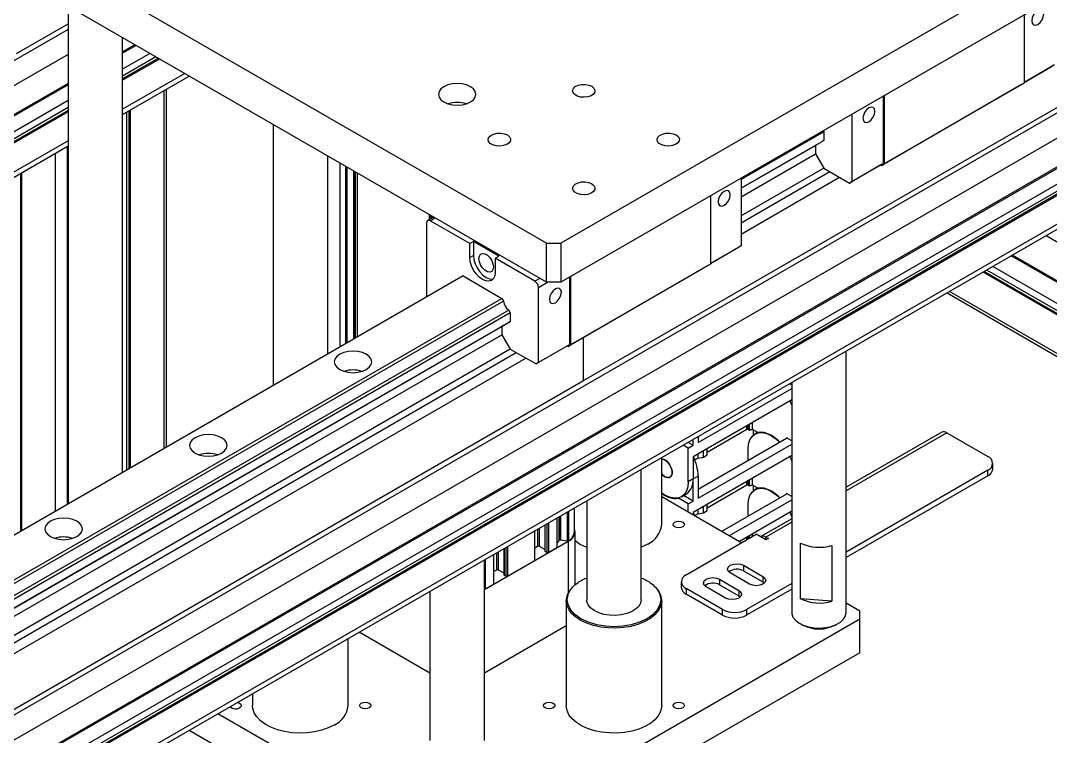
# Model space of a CAD drawing. Header units: millimetres. Extents: x 0 to 597, y 0 to 420.
# Drawn here: x 154.76 to 174.88, y 146.9 to 160.9 of the extents above; entities that cross this region are included whole.
import ezdxf

# ---------------------------------------------------------------- set-up
doc = ezdxf.new("R2010")
doc.units = ezdxf.units.MM

msp = doc.modelspace()

# ---------------------------------------------------------------- linework, layer by layer
at = {"color": 7, "linetype": 'Continuous', "lineweight": 25}
for p, q in [((132.851, 134.755), (196.962, 171.765)), ((165.755, 153.859), (196.868, 171.82)), ((133.063, 134.388), (197.174, 171.398)), ((133.039, 133.781), (197.15, 170.791)), ((133.063, 133.821), (197.174, 170.832)), ((132.922, 133.402), (197.033, 170.413)), ((133.039, 133.334), (197.15, 170.345)), ((133.039, 133.28), (197.15, 170.29)), ((133.063, 133.266), (197.174, 170.277)), ((133.063, 132.7), (197.174, 169.711)), ((133.001, 132.563), (197.112, 169.573)), ((165.032, 156.545), (149.476, 165.525)), ((165.032, 155.782), (149.476, 164.763)), ((175.403, 162.368), (165.315, 156.545)), ((175.403, 161.606), (165.315, 155.782)), ((155.683, 161.179), (155.683, 151.45)), ((154.677, 160.254), (155.683, 160.835)), ((174.366, 161.007), (174.366, 159.674)), ((156.75, 152.065), (156.75, 160.564)), ((156.99, 160.425), (156.75, 160.286)), ((157.014, 160.411), (156.75, 160.259)), ((157.283, 160.256), (156.75, 159.949)), ((157.401, 160.188), (156.75, 159.812)), ((157.448, 160.161), (156.75, 159.758)), ((157.471, 160.147), (156.75, 159.731)), ((174.964, 160.036), (174.366, 159.69)), ((174.366, 159.69), (174.917, 160.008)), ((156.75, 159.063), (158.049, 159.813)), ((155.683, 159.67), (125.375, 142.174)), ((155.683, 159.643), (125.399, 142.16)), ((174.319, 159.646), (171.584, 158.068)), ((174.366, 159.674), (171.632, 158.095)), ((174.366, 159.674), (174.319, 159.646)), ((157.606, 152.56), (157.606, 159.558)), ((171.617, 158.103), (171.617, 159.421)), ((171.632, 159.429), (171.632, 158.095)), ((155.683, 159.333), (125.576, 141.952)), ((155.683, 159.197), (125.584, 141.821)), ((155.683, 159.142), (125.584, 141.766)), ((155.683, 159.115), (125.584, 141.739)), ((156.832, 152.112), (156.832, 159.11)), ((156.879, 152.14), (156.879, 159.138)), ((156.902, 152.153), (156.902, 159.151)), ((171.005, 157.75), (171.005, 159.067)), ((159.69, 158.866), (159.69, 153.763)), ((170.453, 158.724), (168.836, 157.791)), ((170.442, 158.743), (170.453, 158.724)), ((170.453, 158.724), (170.453, 158.553)), ((125.584, 141.072), (155.683, 158.447)), ((168.836, 157.619), (170.453, 158.553)), ((168.836, 157.619), (170.423, 158.535)), ((170.321, 158.476), (168.836, 157.619)), ((168.836, 157.619), (170.29, 158.459)), ((170.321, 158.476), (170.29, 158.459)), ((170.29, 158.459), (170.29, 158.295)), ((170.453, 158.553), (170.423, 158.535)), ((160.757, 154.378), (160.757, 158.25)), ((168.836, 157.456), (170.29, 158.295)), ((170.29, 158.295), (170.453, 158.014)), ((160.996, 158.112), (160.996, 154.517)), ((170.453, 158.014), (168.836, 157.08)), ((170.453, 158.014), (170.958, 157.722)), ((171.57, 158.076), (170.958, 157.722)), ((171.617, 158.103), (171.005, 157.75)), ((171.617, 158.103), (171.57, 158.076)), ((171.57, 158.076), (171.584, 158.068)), ((171.584, 158.068), (171.632, 158.095)), ((154.758, 150.915), (154.758, 157.913)), ((154.781, 150.929), (154.781, 157.927)), ((161.331, 157.919), (161.331, 154.71)), ((168.836, 156.944), (170.571, 157.946)), ((168.836, 156.726), (170.76, 157.837)), ((168.836, 157.815), (168.836, 156.498)), ((170.958, 157.722), (171.005, 157.75)), ((168.238, 157.47), (168.238, 156.136)), ((162.825, 157.057), (162.71, 156.99)), ((162.754, 157.097), (162.754, 157.016)), ((162.689, 156.944), (162.689, 155.494)), ((163.535, 156.538), (162.76, 156.985)), ((163.606, 156.578), (163.535, 156.538)), ((163.535, 156.265), (163.535, 156.538)), ((164.101, 156.293), (163.606, 156.578)), ((163.606, 156.578), (163.606, 156.306)), ((165.032, 156.545), (165.315, 156.545)), ((165.032, 155.782), (165.032, 156.545)), ((165.315, 156.545), (165.315, 155.782)), ((168.836, 156.498), (168.238, 156.152)), ((168.238, 156.152), (168.789, 156.471)), ((168.836, 156.498), (168.789, 156.471)), ((163.535, 156.265), (163.606, 156.306)), ((164.03, 156.252), (164.101, 156.293)), ((164.03, 156.252), (164.03, 155.98)), ((164.806, 155.804), (164.03, 156.252)), ((198.193, 142.4), (174.117, 156.299)), ((198.217, 142.414), (174.141, 156.312)), ((168.19, 156.109), (165.456, 154.53)), ((168.238, 156.136), (165.503, 154.558)), ((168.238, 156.136), (168.19, 156.109)), ((197.641, 142.082), (173.566, 155.98)), ((197.665, 142.095), (173.589, 155.994)), ((197.712, 142.122), (173.636, 156.021)), ((197.83, 142.19), (173.754, 156.089)), ((163.403, 155.906), (131.646, 137.573)), ((163.403, 155.906), (164.162, 155.468)), ((165.315, 155.782), (165.032, 155.782)), ((165.489, 154.566), (165.489, 155.883)), ((165.503, 155.891), (165.503, 154.558)), ((164.876, 154.212), (164.876, 155.682)), ((132.405, 137.135), (164.162, 155.468)), ((164.193, 155.415), (132.436, 137.082)), ((164.162, 155.468), (164.193, 155.415)), ((172.861, 155.574), (196.937, 141.675)), ((164.294, 155.239), (132.537, 136.906)), ((164.325, 155.186), (132.568, 136.853)), ((164.294, 155.239), (164.325, 155.186)), ((164.325, 155.186), (164.325, 155.015)), ((132.537, 136.664), (164.294, 154.997)), ((132.568, 136.682), (164.325, 155.015)), ((164.325, 155.015), (164.294, 154.997)), ((132.405, 136.588), (164.162, 154.921)), ((164.193, 154.939), (132.436, 136.606)), ((164.193, 154.939), (164.162, 154.921)), ((164.162, 154.921), (164.162, 154.758)), ((132.405, 136.425), (164.162, 154.758)), ((164.162, 154.758), (164.325, 154.476)), ((165.755, 153.859), (165.755, 154.703)), ((164.325, 154.476), (132.568, 136.143)), ((132.568, 136.007), (164.443, 154.408)), ((164.325, 154.476), (164.829, 154.185)), ((165.442, 154.538), (164.829, 154.185)), ((165.489, 154.566), (164.876, 154.212)), ((165.489, 154.566), (165.442, 154.538)), ((165.442, 154.538), (165.456, 154.53)), ((165.456, 154.53), (165.503, 154.558)), ((170.892, 149.331), (170.892, 154.437)), ((132.757, 135.898), (164.631, 154.299)), ((164.829, 154.185), (164.876, 154.212)), ((132.757, 134.809), (165.755, 153.859)), ((169.825, 153.772), (169.783, 153.797)), ((169.825, 153.821), (169.825, 149.331)), ((167.997, 152.651), (169.825, 153.706)), ((169.825, 153.483), (167.9, 152.372)), ((168.999, 152.883), (168.999, 153.006)), ((169.06, 152.902), (169.06, 153.041)), ((167.997, 152.766), (167.997, 152.651)), ((168.948, 152.902), (168.175, 152.455)), ((168.999, 152.883), (168.967, 152.902)), ((169.162, 152.843), (169.06, 152.902)), ((169.07, 152.897), (169.07, 152.788)), ((169.159, 152.845), (169.106, 152.814)), ((172.757, 152.851), (170.892, 151.774)), ((172.857, 152.841), (173.659, 152.379)), ((167.804, 152.539), (167.704, 152.597)), ((167.9, 152.595), (167.801, 152.652)), ((167.804, 152.539), (167.9, 152.595)), ((167.9, 152.595), (167.9, 152.71)), ((169.725, 152.731), (167.997, 151.733)), ((167.997, 151.562), (169.825, 152.617)), ((169.825, 152.683), (169.725, 152.742)), ((167.804, 151.883), (167.804, 152.539)), ((169.825, 152.394), (167.9, 151.283)), ((167.9, 152.372), (167.9, 151.939)), ((167.996, 152.346), (167.996, 152.427)), ((167.996, 152.346), (168.104, 152.366)), ((168.104, 152.366), (168.104, 152.489)), ((168.104, 152.366), (168.175, 152.406)), ((168.175, 152.406), (168.175, 152.53)), ((168.973, 152.297), (168.973, 152.52)), ((167.285, 151.045), (167.285, 152.355)), ((167.996, 152.346), (167.93, 152.308)), ((173.756, 152.134), (173.756, 152.243)), ((166.885, 149.576), (166.885, 152.124)), ((167.9, 151.939), (167.997, 151.995)), ((167.997, 151.995), (167.997, 151.562)), ((173.659, 152.106), (170.892, 150.509)), ((173.659, 151.998), (170.892, 150.401)), ((173.659, 151.998), (173.659, 152.106)), ((167.9, 151.939), (167.804, 151.883)), ((167.9, 151.506), (167.9, 151.939)), ((168.948, 151.813), (168.175, 151.366)), ((168.999, 151.794), (168.967, 151.813)), ((168.999, 151.794), (168.999, 151.917)), ((169.06, 151.813), (169.06, 151.952)), ((169.162, 151.755), (169.06, 151.813)), ((169.07, 151.808), (169.07, 151.699)), ((169.159, 151.756), (169.106, 151.726)), ((167.285, 151.595), (168.85, 150.691)), ((167.615, 151.559), (167.641, 151.574)), ((167.804, 151.45), (167.615, 151.559)), ((167.671, 151.589), (167.767, 151.644)), ((167.9, 151.506), (167.714, 151.614)), ((169.725, 151.642), (168.464, 150.914)), ((169.825, 151.595), (169.725, 151.653)), ((165.579, 150.909), (165.579, 151.37)), ((165.819, 151.508), (165.819, 149.576)), ((167.804, 151.45), (167.9, 151.506)), ((167.804, 151.295), (167.804, 151.45)), ((168.104, 151.277), (168.104, 151.4)), ((168.175, 151.318), (168.175, 151.441)), ((168.613, 150.829), (169.825, 151.529)), ((168.973, 151.208), (168.973, 151.431)), ((165.244, 150.603), (165.244, 151.176)), ((167.9, 151.283), (167.9, 151.24)), ((167.996, 151.257), (167.933, 151.221)), ((167.996, 151.257), (167.996, 151.338)), ((167.996, 151.257), (168.104, 151.277)), ((168.104, 151.277), (168.175, 151.318)), ((169.825, 151.306), (168.806, 150.717)), ((169.825, 151.159), (169.222, 150.81)), ((165.004, 151.038), (165.004, 150.526)), ((164.804, 150.349), (164.804, 150.922)), ((165.593, 149.873), (165.593, 150.909)), ((167.766, 150.065), (169.133, 150.855)), ((168.999, 150.777), (168.999, 150.828)), ((169.06, 150.812), (169.06, 150.864)), ((169.322, 150.746), (169.133, 150.855)), ((169.322, 150.8), (169.369, 150.773)), ((169.369, 150.773), (169.322, 150.746)), ((163.821, 149.775), (165.456, 150.719)), ((164.203, 150.575), (164.203, 150.063)), ((164.86, 150.619), (164.804, 150.587)), ((165.004, 150.558), (164.898, 150.619)), ((165.236, 150.592), (165.079, 150.501)), ((165.286, 150.735), (165.273, 150.728)), ((165.436, 150.72), (165.312, 150.739)), ((169.995, 149.595), (169.995, 150.684)), ((170.612, 150.638), (170.612, 149.55)), ((163.821, 146.827), (163.821, 150.355)), ((164.003, 149.886), (164.003, 150.46)), ((165.041, 150.501), (165.008, 150.52)), ((164.059, 150.157), (164.003, 150.125)), ((164.203, 150.095), (164.096, 150.157)), ((164.796, 150.338), (164.278, 150.038)), ((168.886, 150.249), (169.263, 150.031)), ((168.886, 150.249), (168.886, 150.14)), ((164.24, 150.038), (164.207, 150.058)), ((168.414, 149.977), (168.791, 149.759)), ((168.414, 149.977), (168.414, 149.868)), ((169.004, 149.882), (168.626, 150.099)), ((168.886, 150.14), (169.263, 149.923)), ((169.263, 150.031), (169.263, 149.923)), ((163.995, 149.875), (163.838, 149.784)), ((167.668, 149.929), (167.668, 149.82)), ((168.473, 149.385), (167.766, 149.793)), ((167.766, 149.793), (167.766, 149.684)), ((168.532, 149.61), (168.155, 149.827)), ((168.414, 149.868), (168.791, 149.65)), ((168.791, 149.759), (168.791, 149.65)), ((169.825, 149.894), (168.945, 149.385)), ((169.825, 149.785), (168.945, 149.276)), ((169.263, 149.923), (169.29, 149.902)), ((162.754, 149.739), (162.754, 146.827)), ((165.419, 149.56), (165.419, 147.507)), ((167.285, 147.507), (167.285, 149.56)), ((168.473, 149.276), (167.766, 149.684)), ((168.791, 149.65), (168.819, 149.63)), ((170.612, 149.55), (169.995, 149.595)), ((168.473, 149.276), (168.473, 149.385)), ((168.945, 149.385), (168.945, 149.276)), ((170.892, 149.513), (171.16, 149.358)), ((171.16, 149.195), (171.16, 149.358)), ((171.16, 149.195), (163.429, 144.732)), ((171.16, 148.541), (171.16, 149.195)), ((162.754, 148.142), (161.371, 148.94)), ((165.419, 149.064), (163.821, 148.142)), ((169.982, 149.113), (170.029, 149.086)), ((170.689, 149.086), (170.736, 149.113)), ((161.157, 147.507), (161.157, 148.817)), ((171.16, 148.541), (163.429, 144.078)), ((159.29, 147.739), (159.29, 147.507)), ((163.146, 144.732), (158.613, 147.348)), ((163.146, 144.078), (158.047, 147.022))]:
    msp.add_line(p, q, dxfattribs=at)
at = {"color": 8, "linetype": 'Continuous', "lineweight": 25}
for p, q in [((155.683, 160.726), (124.68, 142.828)), ((155.683, 160.236), (125.026, 142.538)), ((157.962, 159.864), (156.75, 159.165)), ((157.558, 152.532), (157.558, 159.529)), ((155.683, 158.549), (125.584, 141.173)), ((155.672, 151.443), (155.672, 158.441)), ((155.436, 151.307), (155.436, 158.305)), ((161.112, 154.584), (161.112, 158.045)), ((161.14, 154.599), (161.14, 158.029)), ((161.264, 157.958), (161.264, 154.671)), ((161.29, 157.943), (161.29, 154.686)), ((161.302, 154.693), (161.302, 157.936)), ((161.339, 154.715), (161.339, 157.914)), ((162.738, 157.107), (162.738, 157.006)), ((162.76, 156.985), (162.854, 157.04)), ((198.872, 142.792), (174.796, 156.691)), ((164.9, 155.859), (164.806, 155.804)), ((164.876, 155.682), (165.051, 155.782)), ((196.986, 141.703), (172.91, 155.602)), ((168.948, 152.902), (168.948, 152.976)), ((168.967, 152.987), (168.967, 152.902)), ((172.857, 152.841), (170.892, 151.707)), ((169.725, 152.742), (169.725, 152.731)), ((168.948, 151.813), (168.948, 151.888)), ((168.967, 151.899), (168.967, 151.813)), ((169.725, 151.653), (169.725, 151.642)), ((165.236, 151.172), (165.236, 150.592)), ((165.273, 151.193), (165.273, 150.728)), ((165.286, 150.735), (165.286, 151.2)), ((165.312, 150.739), (165.312, 151.215)), ((165.436, 151.287), (165.436, 150.72)), ((165.463, 151.303), (165.463, 150.725)), ((164.86, 150.955), (164.86, 150.619)), ((164.898, 150.619), (164.898, 150.976)), ((165.008, 150.52), (165.008, 151.04)), ((165.041, 151.059), (165.041, 150.501)), ((165.079, 150.501), (165.079, 151.081)), ((169.825, 151.091), (169.322, 150.8)), ((164.796, 150.918), (164.796, 150.338)), ((168.948, 150.748), (168.948, 150.799)), ((168.967, 150.81), (168.967, 150.759)), ((169.322, 150.746), (169.322, 150.8)), ((164.207, 150.058), (164.207, 150.578)), ((164.24, 150.597), (164.24, 150.038)), ((164.278, 150.038), (164.278, 150.618)), ((165.456, 150.719), (165.456, 149.711)), ((163.838, 149.784), (163.838, 150.364)), ((163.995, 150.455), (163.995, 149.875)), ((164.059, 150.492), (164.059, 150.157)), ((164.096, 150.157), (164.096, 150.514)), ((165.439, 149.576), (165.454, 149.672))]:
    msp.add_line(p, q, dxfattribs=at)
at = {"color": 7, "linetype": 'Continuous', "lineweight": 25, "flags": 128}
for points in [[(174.752, 161.029), (174.743, 161.076), (174.718, 161.105), (174.68, 161.113), (174.634, 161.097), (174.589, 161.061), (174.551, 161.009), (174.526, 160.95), (174.517, 160.893), (174.526, 160.846), (174.551, 160.817), (174.589, 160.809), (174.634, 160.825), (174.68, 160.861), (174.718, 160.913), (174.743, 160.972), (174.752, 161.029)], [(163.028, 159.307), (163.104, 159.273), (163.193, 159.252), (163.288, 159.245), (163.383, 159.252), (163.471, 159.273), (163.547, 159.307), (163.605, 159.351), (163.642, 159.402), (163.654, 159.456), (163.642, 159.511), (163.605, 159.562), (163.547, 159.606), (163.471, 159.64), (163.383, 159.661), (163.288, 159.668), (163.193, 159.661), (163.104, 159.64), (163.028, 159.606), (162.97, 159.562), (162.934, 159.511), (162.921, 159.456), (162.934, 159.402), (162.97, 159.351), (163.028, 159.307)], [(165.918, 159.614), (165.96, 159.58), (165.981, 159.54), (165.978, 159.498), (165.952, 159.459), (165.905, 159.428), (165.843, 159.406), (165.772, 159.398), (165.7, 159.403), (165.635, 159.421), (165.584, 159.451), (165.552, 159.488), (165.543, 159.53), (165.558, 159.571), (165.595, 159.607), (165.65, 159.634), (165.717, 159.649), (165.79, 159.65), (165.859, 159.639), (165.918, 159.614)], [(171.217, 158.988), (171.226, 158.941), (171.251, 158.912), (171.29, 158.904), (171.335, 158.92), (171.38, 158.956), (171.418, 159.008), (171.444, 159.067), (171.452, 159.124), (171.444, 159.171), (171.418, 159.2), (171.38, 159.208), (171.335, 159.192), (171.29, 159.156), (171.251, 159.104), (171.226, 159.045), (171.217, 158.988)], [(164.268, 158.662), (164.31, 158.628), (164.331, 158.588), (164.328, 158.546), (164.302, 158.507), (164.255, 158.475), (164.193, 158.454), (164.122, 158.445), (164.05, 158.45), (163.985, 158.469), (163.934, 158.498), (163.902, 158.536), (163.893, 158.577), (163.908, 158.618), (163.945, 158.654), (164, 158.681), (164.068, 158.696), (164.14, 158.698), (164.209, 158.686), (164.268, 158.662)], [(167.568, 158.662), (167.61, 158.628), (167.631, 158.588), (167.628, 158.546), (167.602, 158.507), (167.555, 158.475), (167.493, 158.454), (167.422, 158.445), (167.35, 158.45), (167.285, 158.469), (167.233, 158.498), (167.202, 158.536), (167.193, 158.577), (167.208, 158.618), (167.245, 158.654), (167.3, 158.681), (167.367, 158.696), (167.44, 158.698), (167.509, 158.686), (167.568, 158.662)], [(165.918, 157.709), (165.96, 157.675), (165.981, 157.635), (165.978, 157.593), (165.952, 157.554), (165.905, 157.523), (165.843, 157.501), (165.772, 157.493), (165.7, 157.498), (165.635, 157.516), (165.584, 157.546), (165.552, 157.583), (165.543, 157.625), (165.558, 157.666), (165.595, 157.702), (165.65, 157.729), (165.717, 157.744), (165.79, 157.746), (165.859, 157.734), (165.918, 157.709)], [(168.624, 157.491), (168.615, 157.538), (168.59, 157.568), (168.551, 157.575), (168.506, 157.559), (168.461, 157.523), (168.423, 157.471), (168.397, 157.413), (168.388, 157.355), (168.397, 157.308), (168.423, 157.279), (168.461, 157.272), (168.506, 157.287), (168.551, 157.324), (168.59, 157.375), (168.615, 157.434), (168.624, 157.491)], [(162.802, 157.043), (162.78, 157.076), (162.775, 157.085)], [(164.03, 155.98), (164.022, 155.911), (163.997, 155.856), (163.958, 155.819), (163.906, 155.804), (163.847, 155.81), (163.783, 155.837), (163.719, 155.883), (163.659, 155.946), (163.608, 156.021), (163.568, 156.103), (163.544, 156.187), (163.535, 156.265)], [(163.606, 156.306), (163.614, 156.227), (163.639, 156.144), (163.678, 156.062), (163.73, 155.987), (163.789, 155.924), (163.853, 155.878), (163.917, 155.85), (163.977, 155.844), (163.989, 155.846)], [(163.712, 156.245), (163.721, 156.296), (163.745, 156.331), (163.783, 156.346), (163.829, 156.338), (163.878, 156.31), (163.924, 156.264), (163.962, 156.206), (163.986, 156.142), (163.995, 156.082), (163.986, 156.031), (163.962, 155.996), (163.924, 155.981), (163.878, 155.988), (163.829, 156.017), (163.783, 156.063), (163.745, 156.121), (163.721, 156.184), (163.712, 156.245)], [(165.089, 155.45), (165.097, 155.403), (165.123, 155.374), (165.161, 155.367), (165.206, 155.382), (165.251, 155.419), (165.29, 155.47), (165.315, 155.529), (165.324, 155.586), (165.315, 155.633), (165.29, 155.663), (165.251, 155.67), (165.206, 155.654), (165.161, 155.618), (165.123, 155.566), (165.097, 155.508), (165.089, 155.45)], [(161.512, 154.376), (161.436, 154.41), (161.348, 154.431), (161.253, 154.438), (161.158, 154.431), (161.07, 154.41), (160.994, 154.376), (160.935, 154.332), (160.899, 154.281), (160.886, 154.227), (160.899, 154.172), (160.935, 154.121), (160.994, 154.077), (161.07, 154.043), (161.158, 154.022), (161.253, 154.015), (161.348, 154.022), (161.436, 154.043), (161.512, 154.077), (161.57, 154.121), (161.607, 154.172), (161.62, 154.227), (161.607, 154.281), (161.57, 154.332), (161.512, 154.376)], [(169.787, 153.461), (169.806, 153.419), (169.825, 153.371)], [(158.684, 152.743), (158.608, 152.777), (158.519, 152.798), (158.425, 152.805), (158.33, 152.798), (158.241, 152.777), (158.165, 152.743), (158.107, 152.7), (158.07, 152.649), (158.058, 152.594), (158.07, 152.539), (158.107, 152.488), (158.165, 152.444), (158.241, 152.411), (158.33, 152.389), (158.425, 152.382), (158.519, 152.389), (158.608, 152.411), (158.684, 152.444), (158.742, 152.488), (158.779, 152.539), (158.791, 152.594), (158.779, 152.649), (158.742, 152.7), (158.684, 152.743)], [(168.973, 152.52), (168.982, 152.617), (169.008, 152.701), (169.05, 152.767), (169.106, 152.814), (169.175, 152.84), (169.254, 152.843), (169.339, 152.824), (169.428, 152.782), (169.517, 152.721), (169.591, 152.653)], [(169.595, 152.655), (169.567, 152.682), (169.498, 152.741), (169.428, 152.788), (169.357, 152.822), (169.288, 152.843), (169.223, 152.85), (169.162, 152.843)], [(169.787, 152.372), (169.806, 152.331), (169.825, 152.283)], [(167.349, 152.309), (167.301, 152.327), (167.285, 152.328)], [(167.285, 152.328), (167.301, 152.327), (167.349, 152.309)], [(167.285, 152.037), (167.301, 152.02), (167.349, 151.982), (167.397, 151.964), (167.44, 151.968), (167.471, 151.993), (167.488, 152.037), (167.488, 152.094), (167.471, 152.157), (167.44, 152.218), (167.397, 152.271), (167.349, 152.309)], [(167.349, 152.309), (167.397, 152.271), (167.44, 152.218), (167.471, 152.157), (167.488, 152.094), (167.488, 152.037), (167.471, 151.993), (167.44, 151.968), (167.397, 151.964), (167.349, 151.982), (167.301, 152.02), (167.285, 152.037)], [(167.804, 151.883), (167.795, 151.786), (167.769, 151.702), (167.727, 151.636), (167.671, 151.589), (167.602, 151.563), (167.523, 151.56), (167.438, 151.579), (167.349, 151.62), (167.285, 151.662)], [(168.973, 151.431), (168.982, 151.528), (169.008, 151.612), (169.05, 151.679), (169.106, 151.726), (169.175, 151.751), (169.254, 151.754), (169.339, 151.735), (169.428, 151.694), (169.517, 151.632), (169.591, 151.565)], [(169.595, 151.567), (169.567, 151.593), (169.498, 151.652), (169.428, 151.699), (169.357, 151.734), (169.288, 151.755), (169.223, 151.762), (169.162, 151.755)], [(155.855, 151.111), (155.779, 151.144), (155.691, 151.165), (155.596, 151.173), (155.501, 151.165), (155.413, 151.144), (155.337, 151.111), (155.279, 151.067), (155.242, 151.016), (155.229, 150.961), (155.242, 150.906), (155.279, 150.855), (155.337, 150.811), (155.413, 150.778), (155.501, 150.757), (155.596, 150.749), (155.691, 150.757), (155.779, 150.778), (155.855, 150.811), (155.914, 150.855), (155.95, 150.906), (155.963, 150.961), (155.95, 151.016), (155.914, 151.067), (155.855, 151.111)], [(167.901, 151.283), (167.92, 151.242), (167.93, 151.219)], [(169.787, 151.283), (169.806, 151.242), (169.825, 151.194)], [(167.696, 151), (167.661, 150.986), (167.619, 150.982), (167.576, 150.986), (167.541, 151), (167.517, 151.021), (167.509, 151.045), (167.517, 151.069), (167.541, 151.09), (167.576, 151.104), (167.619, 151.109), (167.661, 151.104), (167.696, 151.09), (167.72, 151.069), (167.729, 151.045), (167.72, 151.021), (167.696, 151)], [(167.012, 150.664), (166.897, 150.608), (166.894, 150.607)], [(168.626, 150.099), (168.587, 150.134), (168.573, 150.174), (168.587, 150.215), (168.626, 150.249), (168.686, 150.272), (168.756, 150.28), (168.826, 150.272), (168.886, 150.249)], [(168.155, 149.827), (168.115, 149.862), (168.101, 149.902), (168.115, 149.943), (168.155, 149.977), (168.214, 150), (168.285, 150.008), (168.355, 150), (168.414, 149.977)], [(169.263, 150.031), (169.303, 149.997), (169.317, 149.957), (169.303, 149.916), (169.263, 149.882), (169.203, 149.859), (169.133, 149.851), (169.063, 149.859), (169.004, 149.882)], [(168.791, 149.759), (168.831, 149.725), (168.845, 149.684), (168.831, 149.644), (168.791, 149.61), (168.732, 149.587), (168.662, 149.579), (168.592, 149.587), (168.532, 149.61)], [(166.885, 149.576), (166.873, 149.51), (166.836, 149.447), (166.776, 149.39), (166.697, 149.341), (166.602, 149.304), (166.495, 149.279), (166.381, 149.268), (166.266, 149.272), (166.154, 149.29), (166.053, 149.321), (165.965, 149.364), (165.895, 149.417), (165.846, 149.478), (165.822, 149.543), (165.819, 149.576)], [(169.825, 149.331), (169.828, 149.303), (169.85, 149.238), (169.897, 149.177), (169.965, 149.123), (170.051, 149.079), (170.152, 149.047), (170.262, 149.028), (170.377, 149.023), (170.492, 149.032), (170.6, 149.056), (170.696, 149.092), (170.777, 149.14), (170.838, 149.196), (170.877, 149.259), (170.892, 149.325), (170.892, 149.331)], [(158.993, 147.567), (158.999, 147.566), (159.035, 147.552), (159.059, 147.532), (159.067, 147.507), (159.059, 147.483), (159.035, 147.462)], [(161.568, 147.462), (161.532, 147.449), (161.49, 147.444), (161.448, 147.449), (161.413, 147.462), (161.389, 147.483), (161.38, 147.507), (161.389, 147.532), (161.413, 147.552), (161.448, 147.566), (161.49, 147.571), (161.532, 147.566), (161.568, 147.552), (161.592, 147.532), (161.6, 147.507), (161.592, 147.483), (161.568, 147.462)], [(165.163, 147.462), (165.127, 147.449), (165.085, 147.444), (165.043, 147.449), (165.007, 147.462), (164.984, 147.483), (164.975, 147.507), (164.984, 147.532), (165.007, 147.552), (165.043, 147.566), (165.085, 147.571), (165.127, 147.566), (165.163, 147.552), (165.187, 147.532), (165.195, 147.507), (165.187, 147.483), (165.163, 147.462)], [(167.696, 147.462), (167.661, 147.449), (167.619, 147.444), (167.576, 147.449), (167.541, 147.462), (167.517, 147.483), (167.509, 147.507), (167.517, 147.532), (167.541, 147.552), (167.576, 147.566), (167.619, 147.571), (167.661, 147.566), (167.696, 147.552), (167.72, 147.532), (167.729, 147.507), (167.72, 147.483), (167.696, 147.462)], [(160.884, 147.126), (160.769, 147.07), (160.641, 147.025), (160.501, 146.993), (160.355, 146.974), (160.205, 146.969), (160.055, 146.977), (159.91, 147), (159.773, 147.035), (159.648, 147.083), (159.538, 147.142), (159.445, 147.21), (159.373, 147.286), (159.322, 147.368), (159.295, 147.453), (159.29, 147.507)], [(167.285, 147.507), (167.284, 147.475), (167.262, 147.389), (167.218, 147.306), (167.151, 147.229), (167.063, 147.158), (166.957, 147.097), (166.835, 147.046), (166.7, 147.007), (166.557, 146.982), (166.408, 146.97), (166.258, 146.971), (166.11, 146.987), (165.969, 147.016), (165.837, 147.058), (165.719, 147.111), (165.617, 147.175), (165.534, 147.247), (165.473, 147.326), (165.434, 147.41), (165.419, 147.496), (165.419, 147.507)]]:
    msp.add_lwpolyline(points, dxfattribs=at)
at = {"color": 8, "linetype": 'Continuous', "lineweight": 25, "flags": 128}
for points in [[(167.285, 149.547), (167.282, 149.516), (167.258, 149.431), (167.211, 149.348), (167.141, 149.272), (167.05, 149.202), (166.942, 149.142), (166.819, 149.093), (166.683, 149.056), (166.539, 149.032), (166.389, 149.021), (166.239, 149.025), (166.092, 149.042), (165.952, 149.073), (165.822, 149.116), (165.705, 149.171), (165.606, 149.236), (165.525, 149.309), (165.467, 149.389), (165.431, 149.473), (165.419, 149.56)], [(167.254, 149.646), (167.265, 149.576), (167.25, 149.48), (167.201, 149.382), (167.116, 149.287), (166.998, 149.203), (166.852, 149.135), (166.688, 149.086), (166.518, 149.057), (166.352, 149.049), (166.186, 149.057), (166.016, 149.086), (165.852, 149.135), (165.706, 149.203), (165.587, 149.287), (165.503, 149.382), (165.454, 149.48), (165.439, 149.576), (165.439, 149.576)]]:
    msp.add_lwpolyline(points, dxfattribs=at)
at = {"color": 7, "linetype": 'Continuous', "lineweight": 25}
for centre, radius, start, end in [((163.288, 158.694), 0.604, 72.8659, 107.1334), ((162.732, 156.951), 0.0437, 50.8003, 189.2124), ((164.723, 155.675), 0.154, 2.6069, 57.3924), ((164.432, 155.436), 0.24, 185.001, 235), ((161.253, 153.464), 0.604, 72.8674, 107.1318), ((168.957, 152.883), 0.0205, 62.6019, 117.403), ((169.077, 152.741), 0.163, 95.9669, 118.7155), ((172.799, 152.759), 0.101, 54.3773, 114.3088), ((169.723, 152.736), 0.00582, 290.7974, 69.1878), ((158.425, 151.832), 0.604, 72.8667, 107.1346), ((167.094, 151.967), 0.904, 1.775, 26.6682), ((173.607, 152.243), 0.146, 290.7836, 69.2188), ((173.589, 152.15), 0.168, 294.3761, 354.3043), ((167.574, 151.909), 0.327, 306.0685, 5.2437), ((168.957, 151.795), 0.0205, 62.6019, 117.403), ((169.077, 151.652), 0.163, 95.9669, 118.7155), ((167.556, 151.967), 0.411, 228.8292, 278.2278), ((169.723, 151.647), 0.00582, 290.7974, 69.1878), ((165.384, 150.911), 0.205, 290.6537, 17.9861), ((166.813, 151.095), 0.475, 294.7405, 353.9399), ((155.596, 150.199), 0.604, 72.8705, 107.1308), ((165.346, 150.927), 0.234, 300.1404, 355.6761), ((169.264, 150.726), 0.0939, 52.2872, 120.7397), ((164.879, 150.583), 0.041, 62.6142, 117.3907), ((165.231, 150.604), 0.0134, 294.3661, 354.3267), ((165.294, 150.682), 0.0503, 114.3644, 174.3129), ((165.305, 150.698), 0.041, 80.2421, 117.3446), ((165.443, 150.758), 0.0396, 259.7673, 300.9858), ((166.146, 151.44), 0.899, 231.9597, 248.6238), ((170.362, 151.444), 0.843, 244.2552, 287.2749), ((164.791, 150.35), 0.0134, 294.3661, 354.3267), ((165.011, 150.526), 0.00668, 185.5152, 245.7344), ((165.06, 150.537), 0.041, 242.605, 297.4012), ((164.077, 150.12), 0.041, 62.6142, 117.3907), ((168.758, 149.911), 0.263, 60.888, 127.2462), ((164.21, 150.064), 0.0067, 185.7539, 245.7165), ((164.259, 150.075), 0.0409, 242.5825, 297.4039), ((167.818, 149.929), 0.146, 110.7836, 249.2191), ((163.82, 149.818), 0.0378, 271.877, 298.1649), ((163.989, 149.887), 0.0134, 294.3661, 354.3267), ((165.779, 149.551), 0.36, 142.2443, 178.6338), ((166.937, 149.555), 0.348, 358.5421, 37.6016), ((167.835, 149.837), 0.168, 185.697, 245.6269), ((168.286, 149.639), 0.263, 60.888, 127.2462), ((170.362, 150.355), 0.843, 244.2552, 287.2749), ((168.709, 149.84), 0.512, 242.6086, 297.3906), ((168.709, 149.731), 0.512, 242.6086, 297.3906), ((170.359, 149.717), 0.713, 242.4074, 297.5928), ((158.958, 147.581), 0.141, 221.7412, 303.0184), ((160.685, 147.557), 0.475, 294.7423, 353.9368)]:
    msp.add_arc(centre, radius, start, end, dxfattribs=at)
for points, knots in [([(165.454, 149.672), (165.468, 149.705), (165.496, 149.773), (165.584, 149.867), (165.691, 149.946), (165.78, 149.985), (165.819, 150.001)], [0, 0, 0, 0, 0.254795, 0.52021, 0.791226, 1, 1, 1, 1]), ([(166.885, 150.001), (166.924, 149.985), (167.013, 149.946), (167.121, 149.867), (167.204, 149.773), (167.247, 149.697), (167.253, 149.654), (167.254, 149.646)], [0, 0, 0, 0, 0.195899, 0.450221, 0.699263, 0.938357, 1, 1, 1, 1])]:
    msp.add_open_spline(points, degree=3, knots=knots, dxfattribs=at)

doc.saveas('drawing.dxf')
